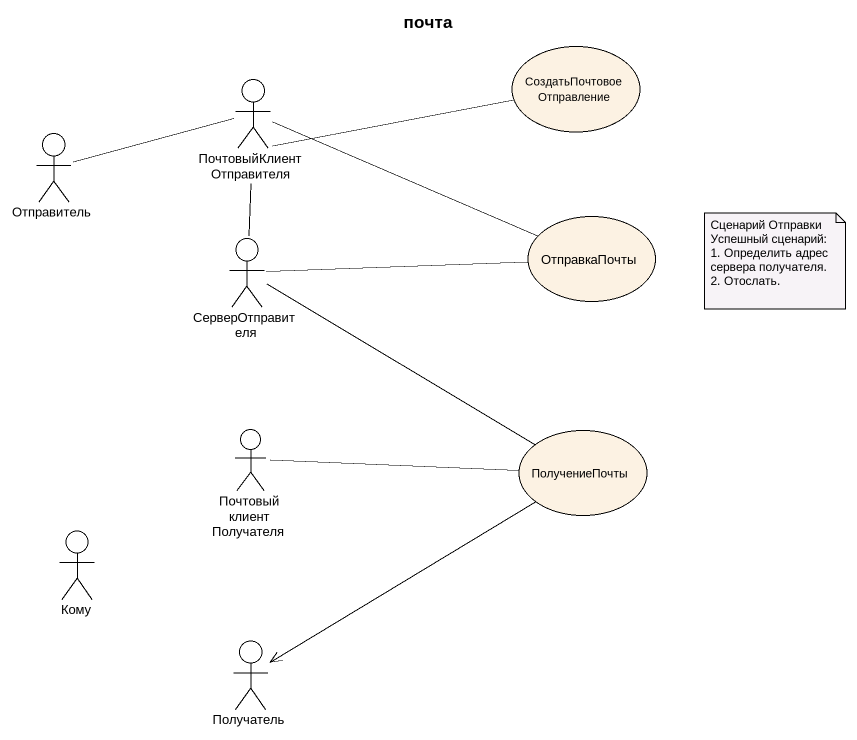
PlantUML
@startuml
title почта
usecase "СоздатьПочтовое Отправление" as СоздатьПочтовое_Отправление
actor ПочтовыйКлиентОтправителя
actor Отправитель
actor СерверОтправителя
usecase ОтправкаПочты
actor "Почтовый клиент Получателя" as Почтовый_клиент_Получателя
usecase ПолучениеПочты
actor Кому
actor Получатель
ПочтовыйКлиентОтправителя -right- СоздатьПочтовое_Отправление
ПочтовыйКлиентОтправителя -- СерверОтправителя
ПочтовыйКлиентОтправителя -right- ОтправкаПочты
Отправитель -right- ПочтовыйКлиентОтправителя
СерверОтправителя -right- ОтправкаПочты
СерверОтправителя -right- ПолучениеПочты
Почтовый_клиент_Получателя -right- ПолучениеПочты
Получатель <-up- ПолучениеПочты
note as N1
  Сценарий Отправки
  Успешный сценарий:
  1. Определить адрес сервера получателя.
  2. Отослать.
end note
@enduml
